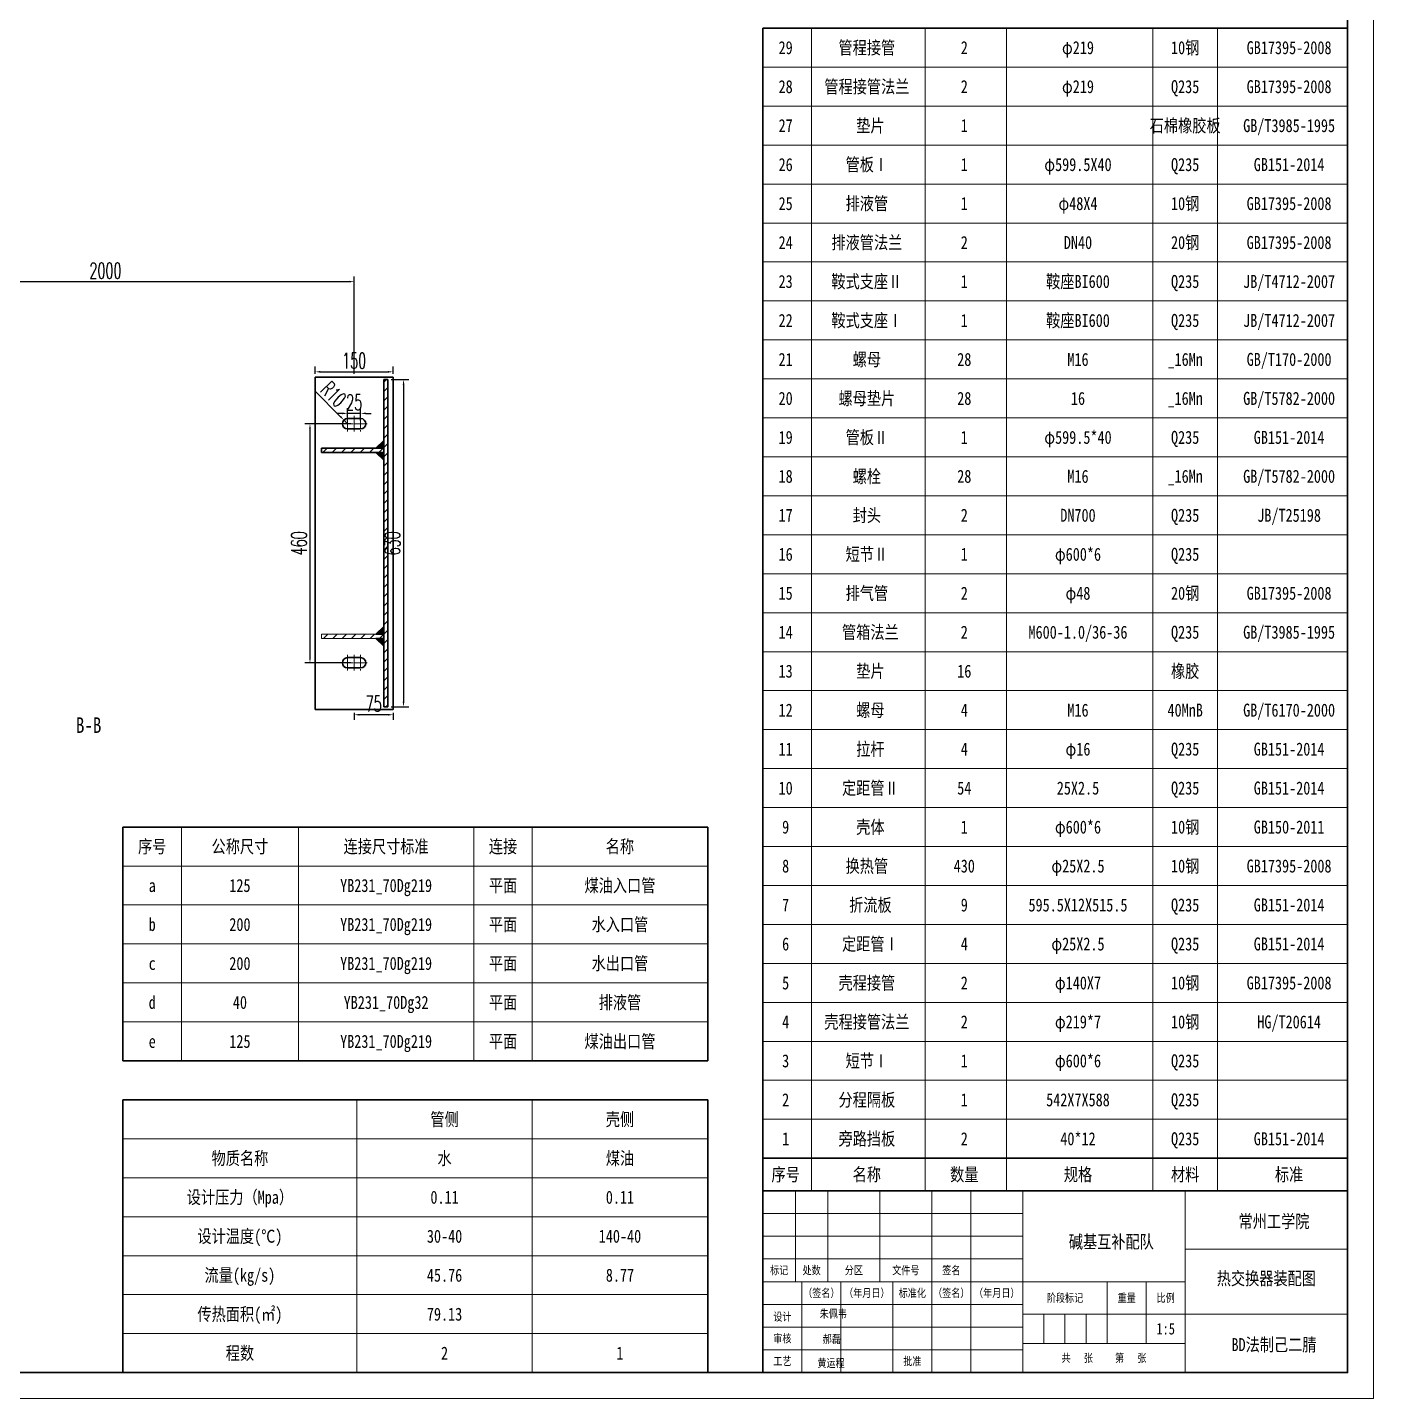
# Model space of a CAD drawing. Header units: millimetres. Extents: x 808 to 6798, y 610 to 4810.
# Drawn here: x 4208 to 6798, y 610 to 3249 of the extents above; entities that cross this region are included whole.
import ezdxf
from ezdxf.enums import TextEntityAlignment as Align

# ---------------------------------------------------------------- set-up
doc = ezdxf.new("R2010")
doc.units = ezdxf.units.MM
doc.linetypes.add('ACAD_ISO08W100', pattern=[36, 24, -3, 6, -3])
doc.layers.get('Defpoints').update_dxf_attribs({"lineweight": 35})
for name, color, linetype, lineweight in [('中心线', 7, 'ACAD_ISO08W100', 15), ('剖面线', 7, 'Continuous', 15), ('标注', 3, 'Continuous', 0), ('粗实线', 7, 'Continuous', 35), ('细实线', 1, 'Continuous', 9)]:
    doc.layers.add(name, color=color, linetype=linetype, lineweight=lineweight)
doc.layers.add('图层4', color=3, linetype='Continuous')
doc.styles.add('dm', font='romans.shx', dxfattribs={"width": 0.6})
doc.styles.add('宋体', font='simfang.ttf', dxfattribs={"width": 0.8})
doc.dimstyles.new('md', dxfattribs={"dimscale": 10, "dimtxt": 3, "dimasz": 1, "dimexe": 1, "dimexo": 0.625, "dimtad": 1, "dimdec": 0, "dimtxsty": 'dm', "dimcen": 2.5, "dimclrd": 256, "dimclre": 256, "dimclrt": 256, "dimazin": 0, "dimtfac": 1, "dimtdec": 0, "dimtix": 1, "dimtmove": 0, "dimatfit": 3, "dimldrblk": 'ARCHTICK', "dimfxl": 1, "dimarcsym": 0})
pattern_1 = [(45, (1067.91, 680.64), (-8.980256, 8.980256), [])]

# ---------------------------------------------------------------- blocks, each defined once
blk = doc.blocks.new('*D8')
at = {"layer": 'Defpoints', "color": 0, "transparency": 16777216}
for p in [(4823.9, 2506.4), (4823.9, 2486.4), (4848.9, 2486.4)]:
    blk.add_point(p, dxfattribs=at)
at = {"layer": '标注', "lineweight": -2, "transparency": 16777216}
for p, q in [((4823.9, 2492.7), (4823.9, 2516.4)), ((4848.9, 2492.7), (4848.9, 2516.4)), ((4813.9, 2506.4), (4803.9, 2506.4)), ((4848.9, 2506.4), (4823.9, 2506.4)), ((4858.9, 2506.4), (4868.9, 2506.4))]:
    blk.add_line(p, q, dxfattribs=at)
at = {"layer": '标注', "transparency": 16777216}
for points in [[(4813.9, 2508.1), (4813.9, 2504.8), (4823.9, 2506.4)], [(4858.9, 2508.1), (4858.9, 2504.8), (4848.9, 2506.4)]]:
    blk.add_solid(points, dxfattribs=at)
at = {"layer": '标注', "transparency": 16777216, "insert": (4836.4, 2527.7), "char_height": 30, "attachment_point": 5, "style": 'dm'}
blk.add_mtext('25', dxfattribs=at)
blk = doc.blocks.new('_ArchTick')
at = {"color": 0, "linetype": 'ByBlock', "const_width": 0.15}
blk.add_lwpolyline([(-0.5, -0.5), (0.5, 0.5)], dxfattribs=at)
blk = doc.blocks.new('*D10')
at = {"layer": 'Defpoints', "color": 0, "transparency": 16777216}
for p in [(4836.4, 2486.4), (4751.4, 2026.4), (4836.4, 2026.4)]:
    blk.add_point(p, dxfattribs=at)
at = {"layer": '标注', "lineweight": -2, "transparency": 16777216}
for p, q in [((4830.2, 2486.4), (4741.4, 2486.4)), ((4751.4, 2476.4), (4751.4, 2036.4)), ((4830.2, 2026.4), (4741.4, 2026.4))]:
    blk.add_line(p, q, dxfattribs=at)
at = {"layer": '标注', "transparency": 16777216}
for points in [[(4749.8, 2476.4), (4753.1, 2476.4), (4751.4, 2486.4)], [(4749.8, 2036.4), (4753.1, 2036.4), (4751.4, 2026.4)]]:
    blk.add_solid(points, dxfattribs=at)
at = {"layer": '标注', "transparency": 16777216, "insert": (4730.2, 2256.4), "char_height": 30, "attachment_point": 5, "rotation": 90, "style": 'dm'}
blk.add_mtext('460', dxfattribs=at)
blk = doc.blocks.new('*D11')
at = {"layer": 'Defpoints', "color": 0, "transparency": 16777216}
for p in [(4901.4, 2571.4), (4901.4, 1941.4), (4931.4, 1941.4)]:
    blk.add_point(p, dxfattribs=at)
at = {"layer": '标注', "lineweight": -2, "transparency": 16777216}
for p, q in [((4907.7, 2571.4), (4941.4, 2571.4)), ((4931.4, 2561.4), (4931.4, 1951.4)), ((4907.7, 1941.4), (4941.4, 1941.4))]:
    blk.add_line(p, q, dxfattribs=at)
at = {"layer": '标注', "transparency": 16777216}
for points in [[(4929.8, 2561.4), (4933.1, 2561.4), (4931.4, 2571.4)], [(4929.8, 1951.4), (4933.1, 1951.4), (4931.4, 1941.4)]]:
    blk.add_solid(points, dxfattribs=at)
at = {"layer": '标注', "transparency": 16777216, "insert": (4910.2, 2256.4), "char_height": 30, "attachment_point": 5, "rotation": 90, "style": 'dm'}
blk.add_mtext('630', dxfattribs=at)
blk = doc.blocks.new('*D14')
at = {"layer": 'Defpoints', "color": 0, "transparency": 16777216}
for p in [(4911.4, 2586.4), (4761.4, 2576.4), (4911.4, 2576.4)]:
    blk.add_point(p, dxfattribs=at)
at = {"layer": '标注', "lineweight": -2, "transparency": 16777216}
for p, q in [((4761.4, 2582.7), (4761.4, 2596.4)), ((4771.4, 2586.4), (4901.4, 2586.4)), ((4911.4, 2582.7), (4911.4, 2596.4))]:
    blk.add_line(p, q, dxfattribs=at)
at = {"layer": '标注', "transparency": 16777216}
for points in [[(4771.4, 2588.1), (4771.4, 2584.8), (4761.4, 2586.4)], [(4901.4, 2588.1), (4901.4, 2584.8), (4911.4, 2586.4)]]:
    blk.add_solid(points, dxfattribs=at)
at = {"layer": '标注', "transparency": 16777216, "insert": (4836.4, 2607.7), "char_height": 30, "attachment_point": 5, "style": 'dm'}
blk.add_mtext('150', dxfattribs=at)
blk = doc.blocks.new('*D16')
at = {"layer": 'Defpoints', "color": 0, "transparency": 16777216}
for p in [(4836.4, 1936.4), (4836.4, 1926.4), (4911.4, 1936.4)]:
    blk.add_point(p, dxfattribs=at)
at = {"layer": '标注', "lineweight": -2, "transparency": 16777216}
for p, q in [((4836.4, 1930.2), (4836.4, 1916.4)), ((4901.4, 1926.4), (4846.4, 1926.4)), ((4911.4, 1930.2), (4911.4, 1916.4))]:
    blk.add_line(p, q, dxfattribs=at)
at = {"layer": '标注', "transparency": 16777216}
for points in [[(4846.4, 1928.1), (4846.4, 1924.8), (4836.4, 1926.4)], [(4901.4, 1928.1), (4901.4, 1924.8), (4911.4, 1926.4)]]:
    blk.add_solid(points, dxfattribs=at)
at = {"layer": '标注', "transparency": 16777216, "insert": (4873.9, 1947.7), "char_height": 30, "attachment_point": 5, "style": 'dm'}
blk.add_mtext('75', dxfattribs=at)
blk = doc.blocks.new('*D18')
at = {"layer": 'Defpoints', "color": 0, "transparency": 16777216}
for p in [(4816.9, 2493.5), (4823.9, 2486.4)]:
    blk.add_point(p, dxfattribs=at)
at = {"layer": '标注', "lineweight": -2, "transparency": 16777216}
for p, q in [((4761.1, 2549.2), (4809.8, 2500.6)), ((4823.9, 2486.4), (4816.9, 2493.5))]:
    blk.add_line(p, q, dxfattribs=at)
at = {"layer": '标注', "transparency": 16777216}
blk.add_solid([(4811, 2501.8), (4808.6, 2499.4), (4816.9, 2493.5)], dxfattribs=at)
at = {"layer": '标注', "transparency": 16777216, "insert": (4797, 2543.5), "char_height": 30, "attachment_point": 5, "rotation": 315, "style": 'dm'}
blk.add_mtext('R10', dxfattribs=at)
blk = doc.blocks.new('*D44')
at = {"layer": 'Defpoints', "color": 0, "transparency": 16777216}
for p in [(4836.4, 2760), (3879.4, 2576.4), (4836.4, 2576.4)]:
    blk.add_point(p, dxfattribs=at)
at = {"layer": '标注', "lineweight": -2, "transparency": 16777216}
for p, q in [((3879.4, 2582.7), (3879.4, 2770)), ((3889.4, 2760), (4826.4, 2760)), ((4836.4, 2582.7), (4836.4, 2770))]:
    blk.add_line(p, q, dxfattribs=at)
at = {"layer": '标注', "transparency": 16777216}
for points in [[(3889.4, 2761.7), (3889.4, 2758.3), (3879.4, 2760)], [(4826.4, 2761.7), (4826.4, 2758.3), (4836.4, 2760)]]:
    blk.add_solid(points, dxfattribs=at)
at = {"layer": '标注', "transparency": 16777216, "insert": (4357.9, 2781.2), "char_height": 30, "attachment_point": 5, "style": 'dm'}
blk.add_mtext('2000', dxfattribs=at)

msp = doc.modelspace()

# ---------------------------------------------------------------- hatches: boundary and pattern name
at = {"layer": '剖面线'}
h = msp.add_hatch(dxfattribs=at)
h.set_pattern_fill('ANSI31', color=256, scale=4, style=0)
h.set_pattern_definition(pattern_1)
h.paths.add_polyline_path([(4901.43055, 2256.44053), (4901.43055, 2571.44053), (4893.43055, 2571.44053), (4893.43055, 1941.44053), (4901.43055, 1941.44053)])
for points in [[(4893.43055, 2439.44053), (4878.43055, 2439.44053), (4893.43055, 2454.44053)], [(4893.43055, 2431.44053), (4893.43055, 2416.44053), (4878.43055, 2431.44053)], [(4893.43055, 2081.44053), (4878.43055, 2081.44053), (4893.43055, 2096.44053)], [(4893.43055, 2073.44053), (4893.43055, 2058.44053), (4878.43055, 2073.44053)]]:
    msp.add_hatch(color=256, dxfattribs=at).paths.add_polyline_path(points)
h = msp.add_hatch(dxfattribs=at)
h.set_pattern_fill('ANSI31', color=256, scale=4, style=0)
h.set_pattern_definition(pattern_1)
h.paths.add_polyline_path([(4893.43055, 2431.44053), (4773.43055, 2431.44053), (4773.43055, 2439.44053), (4893.43055, 2439.44053)])
h = msp.add_hatch(dxfattribs=at)
h.set_pattern_fill('ANSI31', color=256, scale=4, style=0)
h.set_pattern_definition(pattern_1)
h.paths.add_polyline_path([(4893.43055, 2081.44053), (4773.43055, 2081.44053), (4773.43055, 2073.44053), (4893.43055, 2073.44053)])

# ---------------------------------------------------------------- linework, layer by layer
at = {"layer": '中心线'}
for p, q in [((4861.43055, 2486.44053), (4811.43055, 2486.44053)), ((4823.93055, 2471.44053), (4823.93055, 2501.44053)), ((4836.43055, 2471.44053), (4836.43055, 2501.44053)), ((4848.93055, 2501.44053), (4848.93055, 2471.44053)), ((4823.93055, 2011.44053), (4823.93055, 2041.44053)), ((4836.43055, 2011.44053), (4836.43055, 2041.44053)), ((4848.93055, 2041.44053), (4848.93055, 2011.44053)), ((4861.43055, 2026.44053), (4811.43055, 2026.44053))]:
    msp.add_line(p, q, dxfattribs=at)
at = {"layer": '粗实线'}
for p, q in [((5622.91545, 1010.32542), (5622.91545, 3247.82542)), ((5622.91545, 3247.82542), (6747.91545, 3247.82542)), ((6747.91545, 3247.82542), (6747.91545, 1010.32542)), ((4911.43055, 2576.44053), (4761.43055, 2576.44053)), ((4761.43055, 2576.44053), (4761.43055, 1936.44053)), ((4901.43055, 2571.44053), (4893.43055, 2571.44053)), ((4893.43055, 2571.44053), (4893.43055, 1941.44053)), ((4901.43055, 2256.44053), (4901.43055, 2571.44053)), ((4911.43055, 2256.44053), (4911.43055, 2576.44053)), ((4823.93055, 2496.44053), (4848.93055, 2496.44053)), ((4848.93055, 2476.44053), (4823.93055, 2476.44053)), ((4878.43055, 2439.44053), (4893.43055, 2454.44053)), ((4893.43055, 2454.44053), (4893.43055, 2439.44053)), ((4773.43055, 2431.44053), (4773.43055, 2439.44053)), ((4773.43055, 2439.44053), (4893.43055, 2439.44053)), ((4893.43055, 2431.44053), (4773.43055, 2431.44053)), ((4893.43055, 2439.44053), (4878.43055, 2439.44053)), ((4893.43055, 2416.44053), (4878.43055, 2431.44053)), ((4878.43055, 2431.44053), (4893.43055, 2431.44053)), ((4893.43055, 2439.44053), (4893.43055, 2431.44053)), ((4893.43055, 2431.44053), (4893.43055, 2416.44053)), ((4901.43055, 1941.44053), (4901.43055, 2256.44053)), ((4911.43055, 1936.44053), (4911.43055, 2256.44053)), ((4878.43055, 2081.44053), (4893.43055, 2096.44053)), ((4893.43055, 2096.44053), (4893.43055, 2081.44053)), ((4893.43055, 2081.44053), (4878.43055, 2081.44053)), ((4893.43055, 2058.44053), (4878.43055, 2073.44053)), ((4878.43055, 2073.44053), (4893.43055, 2073.44053)), ((4893.43055, 2073.44053), (4893.43055, 2058.44053)), ((4823.93055, 2036.44053), (4848.93055, 2036.44053)), ((4848.93055, 2016.44053), (4823.93055, 2016.44053)), ((4761.43055, 1936.44053), (4911.43055, 1936.44053)), ((4893.43055, 1941.44053), (4901.43055, 1941.44053)), ((5516.63072, 1710.32542), (4391.63072, 1710.32542)), ((4391.63072, 1710.32542), (4391.63072, 1260.32542)), ((5516.63072, 1260.32542), (5516.63072, 1710.32542)), ((4391.63072, 1260.32542), (5516.63072, 1260.32542)), ((5516.63072, 1185.32542), (4391.63072, 1185.32542)), ((4391.63072, 1185.32542), (4391.63072, 660.32542)), ((5516.63072, 660.32542), (5516.63072, 1185.32542)), ((5622.91545, 1010.32542), (5622.91545, 1072.82542)), ((5622.91545, 1072.82542), (6747.91545, 1072.82542)), ((6747.91545, 1072.82542), (6747.91545, 1010.32542)), ((5622.91545, 1010.32542), (6747.91545, 1010.32542)), ((5622.91545, 660.32542), (5622.91545, 1010.32542)), ((6747.91545, 1010.32542), (5622.91545, 1010.32542)), ((6747.91545, 1010.32542), (5622.91545, 1010.32542)), ((6747.91545, 1010.32542), (6747.91545, 660.32542)), ((4391.63072, 660.32542), (5516.63072, 660.32542)), ((6747.91545, 660.32542), (5622.91545, 660.32542))]:
    msp.add_line(p, q, dxfattribs=at)
msp.add_lwpolyline([(982.91545, 660.32542), (6747.91545, 660.32542), (6747.91545, 4760.32542), (982.91545, 4760.32542)], close=True, dxfattribs=at)
for centre, start, end in [((4823.93055, 2486.44053), 90, 270), ((4848.93055, 2486.44053), 270, 90), ((4823.93055, 2026.44053), 90, 270), ((4848.93055, 2026.44053), 270, 90)]:
    msp.add_arc(centre, 10, start, end, dxfattribs=at)
at = {"layer": '细实线'}
for p, q in [((5622.91545, 3247.82542), (6747.91545, 3247.82542)), ((5716.66545, 1010.32542), (5716.66545, 3247.82542)), ((5935.41545, 1010.32542), (5935.41545, 3247.82542)), ((6091.66545, 1010.32542), (6091.66545, 3247.82542)), ((6372.91545, 1010.32542), (6372.91545, 3247.82542)), ((6497.91545, 1010.32542), (6497.91545, 3247.82542)), ((5622.91545, 3172.82542), (6747.91545, 3172.82542)), ((5622.91545, 3097.82542), (6747.91545, 3097.82542)), ((5622.91545, 3022.82542), (6747.91545, 3022.82542)), ((5622.91545, 2947.82542), (6747.91545, 2947.82542)), ((5622.91545, 2872.82542), (6747.91545, 2872.82542)), ((5622.91545, 2797.82542), (6747.91545, 2797.82542)), ((5622.91545, 2722.82542), (6747.91545, 2722.82542)), ((5622.91545, 2647.82542), (6747.91545, 2647.82542)), ((5622.91545, 2572.82542), (6747.91545, 2572.82542)), ((5622.91545, 2497.82542), (6747.91545, 2497.82542)), ((5622.91545, 2422.82542), (6747.91545, 2422.82542)), ((5622.91545, 2347.82542), (6747.91545, 2347.82542)), ((5622.91545, 2272.82542), (6747.91545, 2272.82542)), ((5622.91545, 2197.82542), (6747.91545, 2197.82542)), ((5622.91545, 2122.82542), (6747.91545, 2122.82542)), ((4893.43055, 2081.44053), (4773.43055, 2081.44053)), ((4773.43055, 2081.44053), (4773.43055, 2073.44053)), ((4773.43055, 2073.44053), (4893.43055, 2073.44053)), ((4893.43055, 2073.44053), (4893.43055, 2081.44053)), ((5622.91545, 2047.82542), (6747.91545, 2047.82542)), ((5622.91545, 1972.82542), (6747.91545, 1972.82542)), ((5622.91545, 1897.82542), (6747.91545, 1897.82542)), ((5622.91545, 1822.82542), (6747.91545, 1822.82542)), ((5622.91545, 1747.82542), (6747.91545, 1747.82542)), ((4504.13072, 1260.32542), (4504.13072, 1710.32542)), ((4729.13072, 1260.32542), (4729.13072, 1710.32542)), ((5066.63072, 1260.32542), (5066.63072, 1710.32542)), ((5179.13072, 1260.32542), (5179.13072, 1710.32542)), ((5516.63072, 1260.32542), (5516.63072, 1710.32542)), ((5622.91545, 1672.82542), (6747.91545, 1672.82542)), ((5516.63072, 1635.32542), (4391.63072, 1635.32542)), ((5622.91545, 1597.82542), (6747.91545, 1597.82542)), ((5516.63072, 1560.32542), (4391.63072, 1560.32542)), ((5622.91545, 1522.82542), (6747.91545, 1522.82542)), ((5516.63072, 1485.32542), (4391.63072, 1485.32542)), ((5622.91545, 1447.82542), (6747.91545, 1447.82542)), ((5516.63072, 1410.32542), (4391.63072, 1410.32542)), ((5622.91545, 1372.82542), (6747.91545, 1372.82542)), ((5516.63072, 1335.32542), (4391.63072, 1335.32542)), ((5622.91545, 1297.82542), (6747.91545, 1297.82542)), ((5516.63072, 1260.32542), (4391.63072, 1260.32542)), ((5622.91545, 1222.82542), (6747.91545, 1222.82542)), ((4841.63072, 660.32542), (4841.63072, 1185.32542)), ((5179.13072, 660.32542), (5179.13072, 1185.32542)), ((5516.63072, 660.32542), (5516.63072, 1185.32542)), ((5622.91545, 1147.82542), (6747.91545, 1147.82542)), ((5516.63072, 1110.32542), (4391.63072, 1110.32542)), ((5516.63072, 1035.32542), (4391.63072, 1035.32542)), ((5685.41545, 1010.32542), (5685.41545, 835.32542)), ((5747.91545, 1010.32542), (5747.91545, 835.32542)), ((5847.91545, 1010.32542), (5847.91545, 835.32542)), ((5947.91545, 660.32542), (5947.91545, 1010.32542)), ((6022.91545, 660.32542), (6022.91545, 1010.32542)), ((6122.91545, 660.32542), (6122.91545, 1010.32542)), ((6122.91545, 660.32542), (6122.91545, 1010.32542)), ((6435.41545, 660.32542), (6435.41545, 1010.32542)), ((5516.63072, 960.32542), (4391.63072, 960.32542)), ((5622.91545, 966.57542), (6122.91545, 966.57542)), ((5622.91545, 922.82542), (6122.91545, 922.82542)), ((6435.41545, 897.82542), (6747.91545, 897.82542)), ((5516.63072, 885.32542), (4391.63072, 885.32542)), ((5622.91545, 879.07542), (6122.91545, 879.07542)), ((5622.91545, 835.32542), (6435.41545, 835.32542)), ((5697.91545, 835.32542), (5697.91545, 660.32542)), ((5772.91545, 835.32542), (5772.91545, 660.32542)), ((5872.91545, 835.32542), (5872.91545, 660.32542)), ((6285.41545, 835.32542), (6285.41545, 716.57542)), ((6360.41545, 835.32542), (6360.41545, 716.57542)), ((5516.63072, 810.32542), (4391.63072, 810.32542)), ((5622.91545, 791.57542), (6122.91545, 791.57542)), ((6122.91545, 772.82542), (6747.91545, 772.82542)), ((6163.54045, 772.82542), (6163.54045, 716.57542)), ((6204.16545, 772.82542), (6204.16545, 716.57542)), ((6244.79045, 772.82542), (6244.79045, 716.57542)), ((5622.91545, 747.82542), (6122.91545, 747.82542)), ((5516.63072, 735.32542), (4391.63072, 735.32542)), ((6122.91545, 716.57542), (6435.41545, 716.57542)), ((5622.91545, 704.07542), (6122.91545, 704.07542)), ((5516.63072, 660.32542), (4391.63072, 660.32542))]:
    msp.add_line(p, q, dxfattribs=at)
msp.add_lwpolyline([(857.91545, 610.32542), (6797.91545, 610.32542), (6797.91545, 4810.32542), (857.91545, 4810.32542)], close=True, dxfattribs=at)

# ---------------------------------------------------------------- texts
at = {"layer": '图层4', "lineweight": 5, "style": '宋体', "width": 0.8}
for s, height, p in [('29', 25, (5666.66545, 3210.32542)), ('管程接管', 25, (5822.91545, 3210.32542)), ('2', 25, (6010.41545, 3210.32542)), ('φ219', 25, (6229.16545, 3210.32542)), ('10钢', 25, (6435.41545, 3210.32542)), ('GB17395-2008', 25, (6635.41545, 3210.32542)), ('28', 25, (5666.66545, 3135.32542)), ('管程接管法兰', 25, (5822.91545, 3135.32542)), ('2', 25, (6010.41545, 3135.32542)), ('φ219', 25, (6229.16545, 3135.32542)), ('Q235', 25, (6435.41545, 3135.32542)), ('GB17395-2008', 25, (6635.41545, 3135.32542)), ('27', 25, (5666.66545, 3060.32542)), (' 垫片', 25, (5822.91545, 3060.32542)), ('1', 25, (6010.41545, 3060.32542)), ('石棉橡胶板', 25, (6435.41545, 3060.32542)), ('GB/T3985-1995', 25, (6635.41545, 3060.32542)), ('26', 25, (5666.66545, 2985.32542)), ('管板Ⅰ', 25, (5822.91545, 2985.32542)), ('1', 25, (6010.41545, 2985.32542)), ('φ599.5X40', 25, (6229.16545, 2985.32542)), ('Q235', 25, (6435.41545, 2985.32542)), ('GB151-2014', 25, (6635.41545, 2985.32542)), ('25', 25, (5666.66545, 2910.32542)), ('排液管', 25, (5822.91545, 2910.32542)), ('1', 25, (6010.41545, 2910.32542)), ('φ48X4', 25, (6229.16545, 2910.32542)), ('10钢', 25, (6435.41545, 2910.32542)), ('GB17395-2008', 25, (6635.41545, 2910.32542)), ('排液管法兰', 25, (5822.91545, 2835.32542)), ('20钢', 25, (6435.41545, 2835.32542)), ('24', 25, (5666.66545, 2835.32542)), ('2', 25, (6010.41545, 2835.32542)), ('DN40', 25, (6229.16545, 2835.32542)), ('GB17395-2008', 25, (6635.41545, 2835.32542)), ('23', 25, (5666.66545, 2760.32542)), ('鞍式支座Ⅱ', 25, (5822.91545, 2760.32542)), ('1', 25, (6010.41545, 2760.32542)), ('鞍座BI600', 25, (6229.16545, 2760.32542)), ('Q235', 25, (6435.41545, 2760.32542)), ('JB/T4712-2007', 25, (6635.41545, 2760.32542)), ('22', 25, (5666.66545, 2685.32542)), ('鞍式支座Ⅰ', 25, (5822.91545, 2685.32542)), ('1', 25, (6010.41545, 2685.32542)), ('鞍座BI600', 25, (6229.16545, 2685.32542)), ('Q235', 25, (6435.41545, 2685.32542)), ('JB/T4712-2007', 25, (6635.41545, 2685.32542)), ('21', 25, (5666.66545, 2610.32542)), ('螺母', 25, (5822.91545, 2610.32542)), ('28', 25, (6010.41545, 2610.32542)), ('M16', 25, (6229.16545, 2610.32542)), ('_16Mn', 25, (6435.41545, 2610.32542)), ('GB/T170-2000', 25, (6635.41545, 2610.32542)), ('20', 25, (5666.66545, 2535.32542)), ('螺母垫片', 25, (5822.91545, 2535.32542)), ('28', 25, (6010.41545, 2535.32542)), ('16', 25, (6229.16545, 2535.32542)), ('_16Mn', 25, (6435.41545, 2535.32542)), ('GB/T5782-2000', 25, (6635.41545, 2535.32542)), ('19', 25, (5666.66545, 2460.32542)), ('管板Ⅱ', 25, (5822.91545, 2460.32542)), ('1', 25, (6010.41545, 2460.32542)), ('φ599.5*40', 25, (6229.16545, 2460.32542)), ('Q235', 25, (6435.41545, 2460.32542)), ('GB151-2014', 25, (6635.41545, 2460.32542)), ('螺栓', 25, (5822.91545, 2385.32542)), ('18', 25, (5666.66545, 2385.32542)), ('28', 25, (6010.41545, 2385.32542)), ('M16', 25, (6229.16545, 2385.32542)), ('_16Mn', 25, (6435.41545, 2385.32542)), ('GB/T5782-2000', 25, (6635.41545, 2385.32542)), ('封头', 25, (5822.91545, 2310.32542)), ('2', 25, (6010.41545, 2310.32542)), ('DN700', 25, (6229.16545, 2310.32542)), ('Q235', 25, (6435.41545, 2310.32542)), ('JB/T25198', 25, (6635.41545, 2310.32542)), ('17', 25, (5666.66545, 2310.32542)), ('16', 25, (5666.66545, 2235.32542)), ('短节Ⅱ', 25, (5822.91545, 2235.32542)), ('1', 25, (6010.41545, 2235.32542)), ('φ600*6', 25, (6229.16545, 2235.32542)), ('Q235', 25, (6435.41545, 2235.32542)), ('15', 25, (5666.66545, 2160.32542)), ('排气管', 25, (5822.91545, 2160.32542)), ('2', 25, (6010.41545, 2160.32542)), ('φ48', 25, (6229.16545, 2160.32542)), ('20钢', 25, (6435.41545, 2160.32542)), ('GB17395-2008', 25, (6635.41545, 2160.32542)), ('14', 25, (5666.66545, 2085.32542)), (' 管箱法兰', 25, (5822.91545, 2085.32542)), ('2', 25, (6010.41545, 2085.32542)), ('M600-1.0/36-36', 25, (6229.16545, 2085.32542)), ('Q235', 25, (6435.41545, 2085.32542)), ('GB/T3985-1995', 25, (6635.41545, 2085.32542)), ('13', 25, (5666.66545, 2010.32542)), (' 垫片', 25, (5822.91545, 2010.32542)), ('16', 25, (6010.41545, 2010.32542)), ('橡胶', 25, (6435.41545, 2010.32542)), ('12', 25, (5666.66545, 1935.32542)), (' 螺母', 25, (5822.91545, 1935.32542)), ('4', 25, (6010.41545, 1935.32542)), ('M16', 25, (6229.16545, 1935.32542)), ('40MnB', 25, (6435.41545, 1935.32542)), ('GB/T6170-2000', 25, (6635.41545, 1935.32542)), ('B-B ', 30, (4333.70652, 1906.44053)), (' 拉杆', 25, (5822.91545, 1860.32542)), ('11', 25, (5666.66545, 1860.32542)), ('4', 25, (6010.41545, 1860.32542)), ('φ16', 25, (6229.16545, 1860.32542)), ('Q235', 25, (6435.41545, 1860.32542)), ('GB151-2014', 25, (6635.41545, 1860.32542)), ('10', 25, (5666.66545, 1785.32542)), (' 定距管Ⅱ', 25, (5822.91545, 1785.32542)), ('54', 25, (6010.41545, 1785.32542)), ('25X2.5', 25, (6229.16545, 1785.32542)), ('Q235', 25, (6435.41545, 1785.32542)), ('GB151-2014', 25, (6635.41545, 1785.32542)), ('9', 25, (5666.66545, 1710.32542)), (' 壳体', 25, (5822.91545, 1710.32542)), ('1', 25, (6010.41545, 1710.32542)), ('φ600*6', 25, (6229.16545, 1710.32542)), ('10钢', 25, (6435.41545, 1710.32542)), ('GB150-2011', 25, (6635.41545, 1710.32542)), ('序号', 25, (4447.88072, 1672.82542)), ('公称尺寸', 25, (4616.63072, 1672.82542)), ('连接尺寸标准', 25, (4897.88072, 1672.82542)), ('连接', 25, (5122.88072, 1672.82542)), ('名称', 25, (5347.88072, 1672.82542)), ('8', 25, (5666.66545, 1635.32542)), ('换热管', 25, (5822.91545, 1635.32542)), ('430', 25, (6010.41545, 1635.32542)), ('φ25X2.5', 25, (6229.16545, 1635.32542)), ('10钢', 25, (6435.41545, 1635.32542)), ('GB17395-2008', 25, (6635.41545, 1635.32542)), ('125', 25, (4616.63072, 1597.82542)), ('YB231_70Dg219', 25, (4897.88072, 1597.82542)), ('平面', 25, (5122.88072, 1597.82542)), ('煤油入口管', 25, (5347.88072, 1597.82542)), ('a', 25, (4447.88072, 1597.82542)), ('7', 25, (5666.66545, 1560.32542)), (' 折流板', 25, (5822.91545, 1560.32542)), ('9', 25, (6010.41545, 1560.32542)), ('595.5X12X515.5', 25, (6229.16545, 1560.32542)), ('Q235', 25, (6435.41545, 1560.32542)), ('GB151-2014', 25, (6635.41545, 1560.32542)), ('b', 25, (4447.88072, 1522.82542)), ('200', 25, (4616.63072, 1522.82542)), ('YB231_70Dg219', 25, (4897.88072, 1522.82542)), ('平面', 25, (5122.88072, 1522.82542)), ('水入口管', 25, (5347.88072, 1522.82542)), ('6', 25, (5666.66545, 1485.32542)), (' 定距管Ⅰ', 25, (5822.91545, 1485.32542)), ('4', 25, (6010.41545, 1485.32542)), ('φ25X2.5', 25, (6229.16545, 1485.32542)), ('Q235', 25, (6435.41545, 1485.32542)), ('GB151-2014', 25, (6635.41545, 1485.32542)), ('c', 25, (4447.88072, 1447.82542)), ('200', 25, (4616.63072, 1447.82542)), ('YB231_70Dg219', 25, (4897.88072, 1447.82542)), ('平面', 25, (5122.88072, 1447.82542)), ('水出口管', 25, (5347.88072, 1447.82542)), ('壳程接管', 25, (5822.91545, 1410.32542)), ('10钢', 25, (6435.41545, 1410.32542)), ('5', 25, (5666.66545, 1410.32542)), ('2', 25, (6010.41545, 1410.32542)), ('φ140X7', 25, (6229.16545, 1410.32542)), ('GB17395-2008', 25, (6635.41545, 1410.32542)), ('d', 25, (4447.88072, 1372.82542)), ('40', 25, (4616.63072, 1372.82542)), ('YB231_70Dg32', 25, (4897.88072, 1372.82542)), ('平面', 25, (5122.88072, 1372.82542)), ('排液管', 25, (5347.88072, 1372.82542)), ('4', 25, (5666.66545, 1335.32542)), ('壳程接管法兰', 25, (5822.91545, 1335.32542)), ('2', 25, (6010.41545, 1335.32542)), ('φ219*7', 25, (6229.16545, 1335.32542)), ('10钢', 25, (6435.41545, 1335.32542)), ('HG/T20614', 25, (6635.41545, 1335.32542)), ('e', 25, (4447.88072, 1297.82542)), ('125', 25, (4616.63072, 1297.82542)), ('YB231_70Dg219', 25, (4897.88072, 1297.82542)), ('平面', 25, (5122.88072, 1297.82542)), ('煤油出口管', 25, (5347.88072, 1297.82542)), ('3', 25, (5666.66545, 1260.32542)), ('短节Ⅰ', 25, (5822.91545, 1260.32542)), ('1', 25, (6010.41545, 1260.32542)), ('φ600*6', 25, (6229.16545, 1260.32542)), ('Q235', 25, (6435.41545, 1260.32542)), ('2', 25, (5666.66545, 1185.32542)), ('分程隔板', 25, (5822.91545, 1185.32542)), ('1', 25, (6010.41545, 1185.32542)), ('542X7X588', 25, (6229.16545, 1185.32542)), ('Q235', 25, (6435.41545, 1185.32542)), ('管侧', 25, (5010.38072, 1147.82542)), ('壳侧', 25, (5347.88072, 1147.82542)), ('1', 25, (5666.66545, 1110.32542)), ('旁路挡板', 25, (5822.91545, 1110.32542)), ('2', 25, (6010.41545, 1110.32542)), ('40*12', 25, (6229.16545, 1110.32542)), ('Q235', 25, (6435.41545, 1110.32542)), ('GB151-2014', 25, (6635.41545, 1110.32542)), ('物质名称', 25, (4616.63072, 1072.82542)), ('水', 25, (5010.38072, 1072.82542)), ('煤油', 25, (5347.88072, 1072.82542)), ('序号', 25, (5666.66545, 1041.57542)), ('名称', 25, (5822.91545, 1041.57542)), ('数量', 25, (6010.41545, 1041.57542)), ('规格', 25, (6229.16545, 1041.57542)), ('材料', 25, (6435.41545, 1041.57542)), ('标准', 25, (6635.41545, 1041.57542)), ('设计压力（Mpa）', 25, (4616.63072, 997.82542)), ('0.11', 25, (5010.38072, 997.82542)), ('0.11', 25, (5347.88072, 997.82542)), ('常州工学院', 25, (6606.29068, 951.49115)), ('设计温度(℃)', 25, (4616.63072, 922.82542)), ('30-40', 25, (5010.38072, 922.82542)), ('140-40', 25, (5347.88072, 922.82542)), ('碱基互补配队', 25, (6293.33115, 912.19436)), ('流量(kg/s)', 25, (4616.63072, 847.82542)), ('45.76', 25, (5010.38072, 847.82542)), ('8.77', 25, (5347.88072, 847.82542)), ('标记', 15.625, (5654.16545, 857.20042)), ('处数', 15.625, (5716.66545, 857.20042)), ('分区', 15.625, (5797.91545, 857.20042)), ('文件号', 15.625, (5897.91545, 857.20042)), ('签名', 15.625, (5985.41545, 857.20042)), ('热交换器装配图', 25, (6591.66545, 841.57542)), ('（签名）', 15.625, (5735.41545, 813.45042)), ('（年月日）', 15.625, (5822.91545, 813.45042)), ('标准化', 15.625, (5910.41545, 813.45042)), ('（签名）', 15.625, (5985.41545, 813.45042)), ('（年月日）', 15.625, (6072.91545, 813.45042)), ('阶段标记', 15.625, (6204.16545, 804.07542)), ('重量', 15.625, (6322.91545, 804.07542)), ('比例', 15.625, (6397.91545, 804.07542)), ('传热面积(㎡)', 25, (4616.63072, 772.82542)), ('79.13', 25, (5010.38072, 772.82542)), ('设计', 15.625, (5660.41545, 767.81838)), ('朱佩韦', 15.625, (5758.33311, 773.73926)), ('1:5', 21.875, (6397.91545, 744.70042)), ('程数', 25, (4616.63072, 697.82542)), ('审核', 15.625, (5660.41545, 725.95042)), ('郝磊', 15.625, (5755.4039, 724.9435)), ('BD法制己二腈', 25, (6606.29068, 714.13852)), ('2', 25, (5010.38072, 697.82542)), ('1', 25, (5347.88072, 697.82542)), ('工艺', 15.625, (5660.41545, 682.20042)), ('黄运程', 15.625, (5753.93929, 678.58753)), ('批准', 15.625, (5910.41545, 682.20042)), ('共   张     第   张', 15.625, (6279.16545, 688.45042))]:
    msp.add_text(s, height=height, dxfattribs=at).set_placement(p, align=Align.MIDDLE_CENTER)

# ---------------------------------------------------------------- dimensions: what is measured, and where the dimension line sits
at = {"layer": '标注'}
for base, p1, p2, text, picture, middle in [((4836.43055, 2759.98496), (3879.43621, 2576.44053), (4836.43055, 2576.44053), '2000', '*D44', (4357.93338, 2781.23496)), ((4911.43055, 2586.44053), (4761.43055, 2576.44053), (4911.43055, 2576.44053), '150', '*D14', (4836.43055, 2607.69053)), ((4836.43055, 1926.44053), (4911.43055, 1936.44053), (4836.43055, 1936.44053), '75', '*D16', (4873.93055, 1947.69053))]:
    dim = msp.add_linear_dim(base=base, p1=p1, p2=p2, text=text, dimstyle='md', dxfattribs=at)
    dim.commit()
    dim.dimension.update_dxf_attribs({"geometry": picture, "text_midpoint": middle})
dim = msp.add_radius_dim(center=(4823.93055, 2486.44053), mpoint=(4816.85949, 2493.5116), text='R10', dimstyle='md', dxfattribs=at)
dim.commit()
dim.dimension.update_dxf_attribs({"geometry": '*D18', "text_midpoint": (4796.95948, 2543.46364)})
for base, p1, p2, text, picture, middle in [((4931.43055, 1941.44053), (4901.43055, 2571.44053), (4901.43055, 1941.44053), '630', '*D11', (4910.18055, 2256.44053)), ((4751.43055, 2026.44053), (4836.43055, 2486.44053), (4836.43055, 2026.44053), '460', '*D10', (4730.18055, 2256.44053))]:
    dim = msp.add_linear_dim(base=base, p1=p1, p2=p2, angle=90, text=text, dimstyle='md', dxfattribs=at)
    dim.commit()
    dim.dimension.update_dxf_attribs({"geometry": picture, "text_midpoint": middle})
dim = msp.add_aligned_dim(p1=(4848.93055, 2486.44053), p2=(4823.93055, 2486.44053), distance=-20, text='25', dimstyle='md', dxfattribs=at)
dim.commit()
dim.dimension.update_dxf_attribs({"geometry": '*D8', "text_midpoint": (4836.43055, 2527.69053)})

doc.saveas('drawing.dxf')
